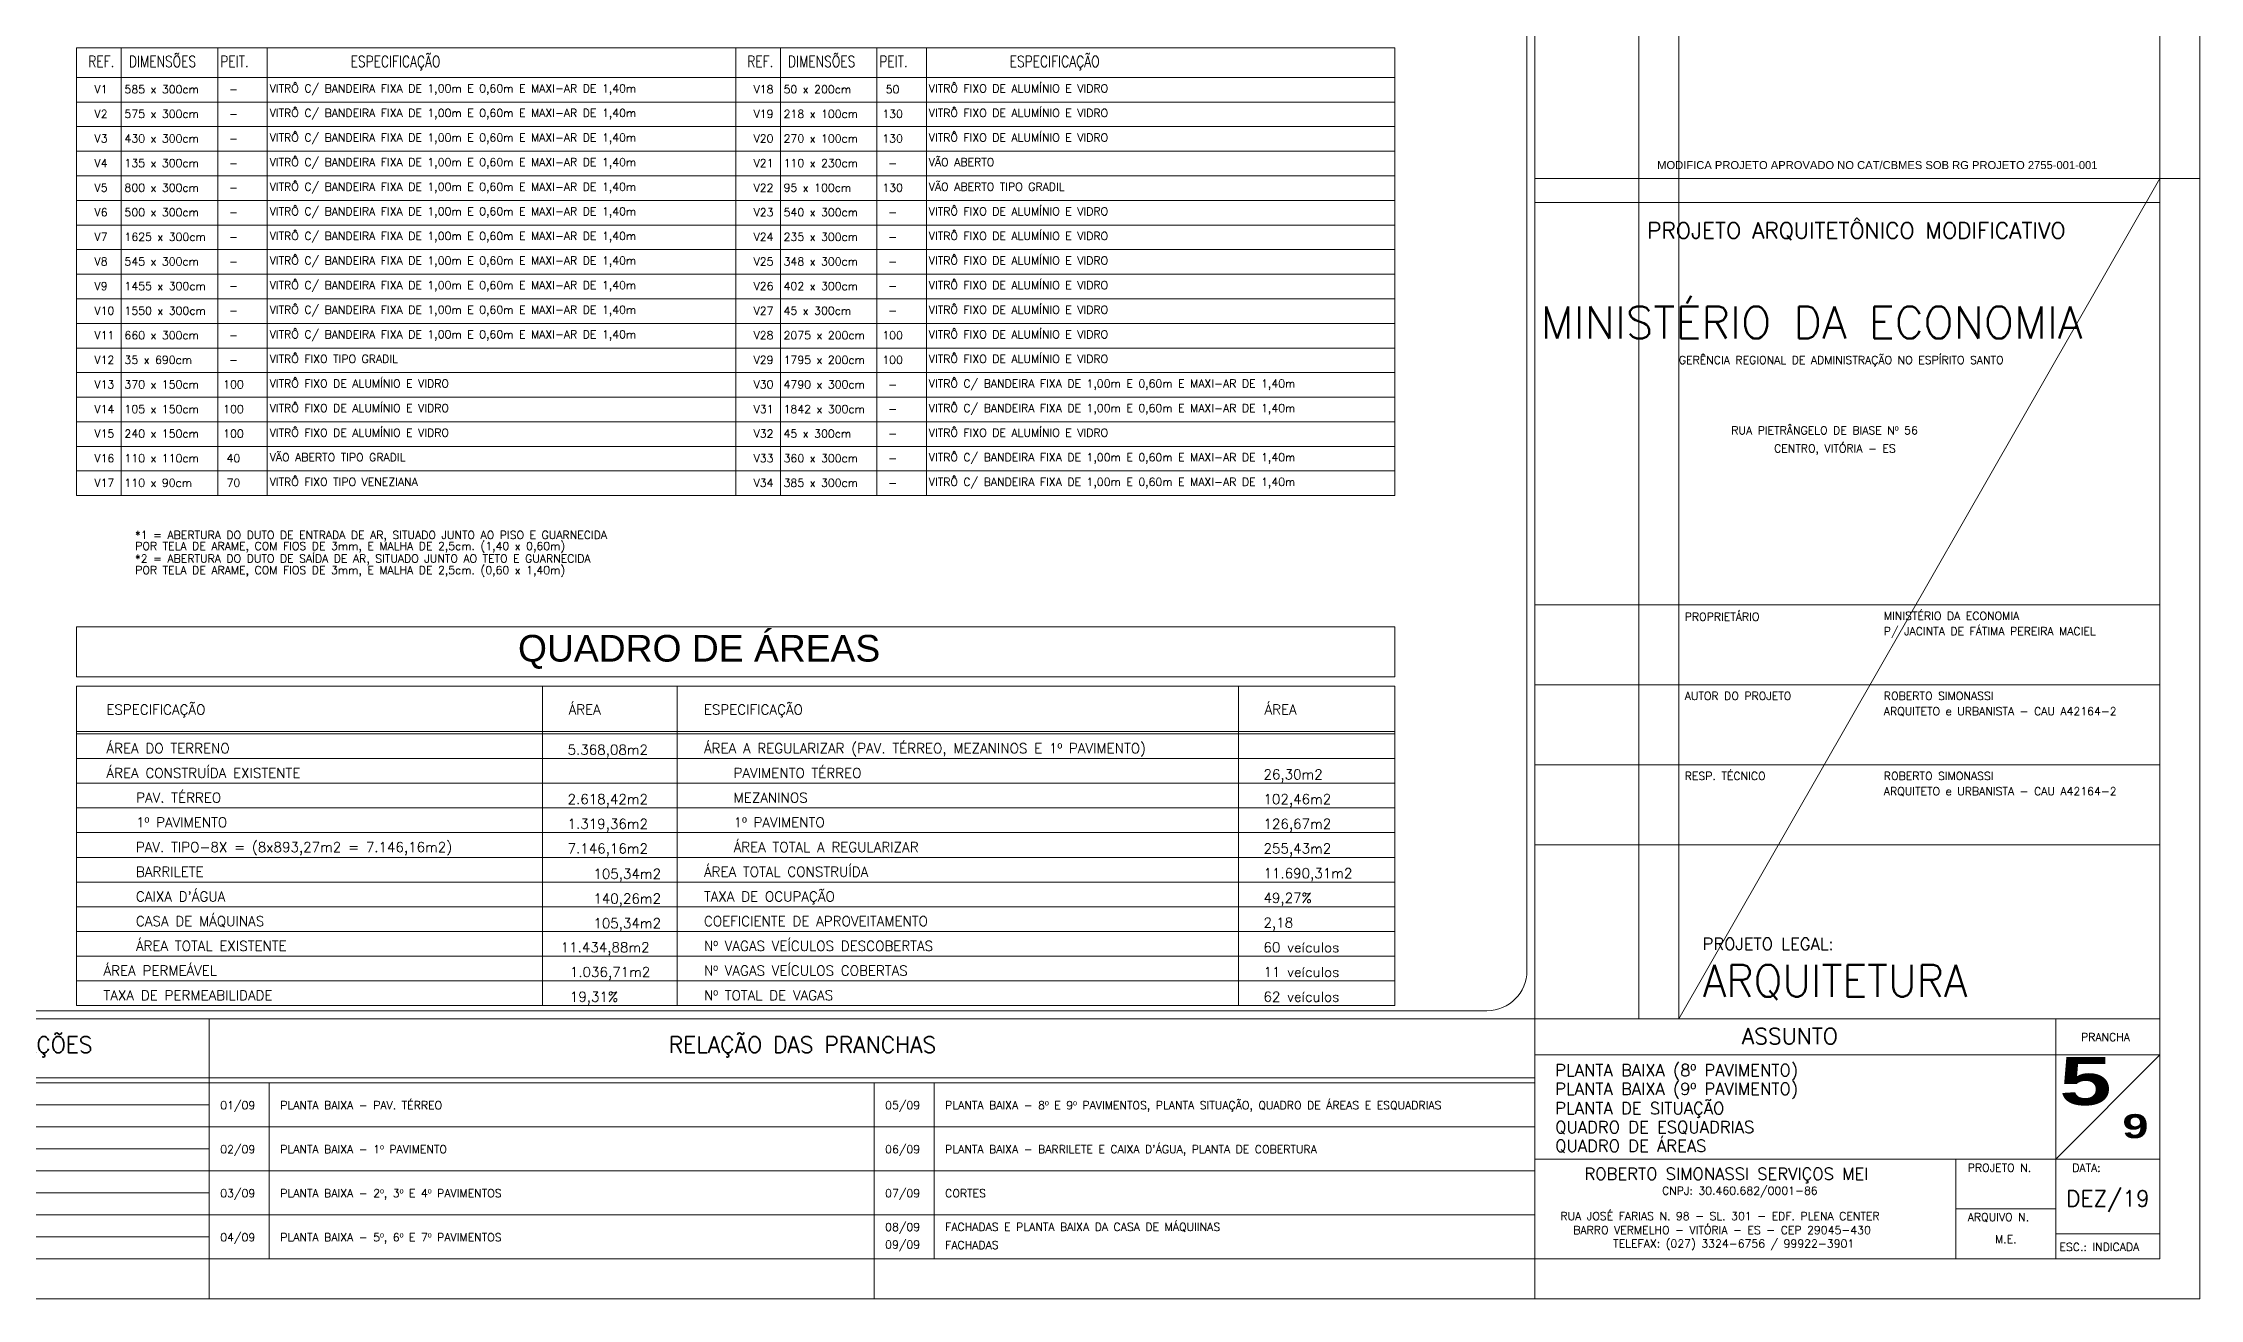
# Model space of a CAD drawing. Header units: millimetres. Extents: x 521 to 1055, y 261 to 520.
# Drawn here: x 728.3 to 782.2, y 348.6 to 380 of the extents above; entities that cross this region are included whole.
import ezdxf
from ezdxf.enums import TextEntityAlignment as Align

# ---------------------------------------------------------------- set-up
doc = ezdxf.new("R2010")
doc.units = ezdxf.units.MM
doc.layers.add('0.1', color=8, linetype='Continuous', lineweight=13)
doc.layers.add('ppci', color=8, linetype='Continuous')
doc.styles.add('80X50', font='romans.shx')
doc.styles.add('ARIAL', font='arial.ttf', dxfattribs={"height": 7.5})
doc.styles.add('ROMANS', font='romans')
doc.styles.add('SANSSERIFBOLD', font='sasb____.pfb', dxfattribs={"width": 1.2, "height": 0.6})
doc.styles.get("Standard").update_dxf_attribs({"font": 'romans.shx'})
doc.styles.add('STYLE1', font='sanss___.ttf')

msp = doc.modelspace()

# ---------------------------------------------------------------- linework, layer by layer
at = {"layer": '0.1', "color": 8}
for p, q in [((765.54805, 432.60294), (765.54805, 348.60294)), ((768.14805, 431.60294), (768.14805, 355.60294)), ((769.14805, 431.60294), (769.14805, 355.60294)), ((729.09463, 379.8609), (762.04633, 379.8609)), ((729.09463, 379.8609), (729.09463, 368.67519)), ((730.21048, 379.8609), (730.21048, 368.67519)), ((732.62067, 379.86453), (732.62067, 368.67519)), ((733.86002, 379.86556), (733.86002, 368.67519)), ((745.57048, 379.8609), (745.57048, 376.91023)), ((745.57048, 379.8609), (745.57048, 368.67519)), ((746.68633, 379.8609), (746.68633, 368.67519)), ((749.09652, 379.86453), (749.09652, 368.67519)), ((750.33587, 379.86556), (750.33587, 368.67519)), ((762.04633, 379.8609), (762.04633, 376.91023)), ((762.04633, 379.8609), (762.04633, 368.67519)), ((729.09463, 379.12323), (762.04633, 379.12323)), ((729.09463, 378.50864), (762.04633, 378.50864)), ((729.09463, 377.89405), (762.04633, 377.89405)), ((729.09463, 377.27946), (762.04633, 377.27946)), ((729.09463, 376.66487), (762.04633, 376.66487)), ((765.54805, 376.60294), (782.16805, 376.60294)), ((781.16805, 376.60294), (769.14805, 355.60294)), ((729.09463, 376.05028), (762.04633, 376.05028)), ((765.54805, 376.00294), (781.16805, 376.00294)), ((729.09463, 375.43569), (762.04633, 375.43569)), ((729.09463, 374.8211), (762.04633, 374.8211)), ((729.09463, 374.20651), (762.04633, 374.20651)), ((729.09463, 373.59192), (762.04633, 373.59192)), ((729.09463, 372.97732), (762.04633, 372.97732)), ((729.09463, 372.36273), (762.04633, 372.36273)), ((729.09463, 371.74814), (762.04633, 371.74814)), ((729.09463, 371.13355), (762.04633, 371.13355)), ((729.09463, 370.51896), (762.04633, 370.51896)), ((729.09463, 369.90437), (762.04633, 369.90437)), ((729.09463, 369.28978), (762.04633, 369.28978)), ((729.09463, 368.67519), (762.04633, 368.67519)), ((765.54805, 365.94851), (781.16805, 365.94851)), ((729.09463, 363.91487), (744.10287, 363.91487)), ((729.09463, 355.93133), (729.09463, 363.91487)), ((740.73798, 363.91487), (740.73798, 355.93133)), ((744.10287, 363.91487), (744.10287, 355.93133)), ((744.10287, 363.91487), (762.04633, 363.91487)), ((758.13354, 363.91487), (758.13354, 355.93133)), ((762.04633, 363.91487), (762.04633, 355.93133)), ((765.54805, 363.94851), (781.16805, 363.94851)), ((729.09463, 362.78318), (744.10287, 362.78318)), ((729.09463, 362.72145), (744.10287, 362.72145)), ((744.10287, 362.78318), (762.04633, 362.78318)), ((744.10287, 362.72145), (762.04633, 362.72145)), ((729.09463, 362.10417), (744.10287, 362.10417)), ((744.10287, 362.10417), (762.04633, 362.10417)), ((765.54805, 361.94851), (781.16805, 361.94851)), ((729.09463, 361.48688), (744.10287, 361.48688)), ((744.10287, 361.48688), (762.04633, 361.48688)), ((729.09463, 360.8696), (744.10287, 360.8696)), ((744.10287, 360.8696), (762.04633, 360.8696)), ((729.09463, 360.25232), (744.10287, 360.25232)), ((744.10287, 360.25232), (762.04633, 360.25232)), ((729.09463, 359.63503), (744.10287, 359.63503)), ((744.10287, 359.63503), (762.04633, 359.63503)), ((765.54805, 359.94851), (781.16805, 359.94851)), ((729.09463, 359.01775), (744.10287, 359.01775)), ((744.10287, 359.01775), (762.04633, 359.01775)), ((729.09463, 358.40046), (744.10287, 358.40046)), ((744.10287, 358.40046), (762.04633, 358.40046)), ((729.09463, 357.78318), (762.04633, 357.78318)), ((729.09463, 357.1659), (762.04633, 357.1659)), ((729.09463, 356.54861), (762.04633, 356.54861)), ((729.09463, 355.93133), (744.10287, 355.93133)), ((744.10287, 355.93133), (762.04633, 355.93133)), ((732.40805, 355.60294), (732.40805, 348.60294)), ((778.56805, 355.60294), (778.56805, 349.60294)), ((765.54805, 354.69712), (781.16805, 354.69712)), ((781.16805, 354.69712), (778.56805, 352.09712)), ((682.54805, 354.12294), (732.40805, 354.12294)), ((682.54805, 354.00294), (732.40805, 354.00294)), ((732.40805, 354.12294), (765.54805, 354.12294)), ((732.40805, 354.00294), (765.54805, 354.00294)), ((733.90805, 354.00294), (733.90805, 349.60294)), ((733.90805, 354.00294), (733.90805, 349.60294)), ((749.02805, 354.00294), (749.02805, 348.60294)), ((750.52805, 354.00294), (750.52805, 349.60294)), ((715.78805, 353.45294), (732.40805, 353.45294)), ((715.78805, 352.90294), (765.54805, 352.90294)), ((715.78805, 352.35294), (732.40805, 352.35294)), ((765.54805, 352.09712), (781.16805, 352.09712)), ((776.06805, 352.09712), (776.06805, 349.60294)), ((715.78805, 351.80294), (765.54805, 351.80294)), ((715.78805, 351.25294), (732.40805, 351.25294)), ((715.78805, 350.70294), (765.54805, 350.70294)), ((776.06805, 350.85003), (778.56805, 350.85003)), ((715.78805, 350.15294), (732.40805, 350.15294)), ((778.56805, 350.22648), (781.16805, 350.22648))]:
    msp.add_line(p, q, dxfattribs=at)
for points in [[(782.16805, 432.60294), (655.96365, 432.60294), (655.96365, 348.60294), (782.16805, 348.60294)], [(658.46365, 349.60294), (658.46365, 431.60294), (781.16805, 431.60294), (781.16805, 349.60294)], [(729.09463, 364.14783), (729.09463, 365.39834), (762.04633, 365.3979), (762.04633, 364.14786)]]:
    msp.add_lwpolyline(points, close=True, dxfattribs=at)
msp.add_lwpolyline([(765.34805, 430.40294, 0.41421356), (764.34805, 431.40294), (659.66365, 431.40294, 0.41421356), (658.66365, 430.40294), (658.66365, 356.80294, 0.41421356), (659.66365, 355.80294), (764.34805, 355.80294, 0.41421356), (765.34805, 356.80294)], format="xyb", close=True, dxfattribs=at)
msp.add_lwpolyline([(658.46365, 355.60294), (781.16805, 355.60294)], dxfattribs=at)

# ---------------------------------------------------------------- texts
at = {"layer": '0.1', "color": 8, "style": 'ROMANS', "width": 0.8}
for s, p in [('REF.', (729.38367, 379.38188)), ('DIMENSÕES', (730.40121, 379.38188)), ('PEIT.', (732.68503, 379.38188)), ('ESPECIFICAÇÃO', (735.9425, 379.38188)), ('REF.', (745.85951, 379.38188)), ('DIMENSÕES', (746.87705, 379.38188)), ('PEIT.', (749.16088, 379.38188)), ('ESPECIFICAÇÃO', (752.41835, 379.38188))]:
    msp.add_text(s, height=0.28, dxfattribs=at).set_placement(p)
at = {"layer": '0.1', "color": 8}
for s, height, style, p in [('VITRÔ C/ BANDEIRA FIXA DE 1,00m E 0,60m E MAXI-AR DE 1,40m', 0.2, '80X50', (733.92012, 378.75045)), ('VITRÔ FIXO DE ALUMÍNIO E VIDRO', 0.2, '80X50', (750.39596, 378.75045)), ('V1', 0.2, '80X50', (729.54047, 378.72733)), ('585 x 300cm', 0.2, '80X50', (730.29097, 378.72733)), ('V18', 0.2, '80X50', (746.01632, 378.72733)), ('50 x 200cm', 0.2, '80X50', (746.76682, 378.72733)), ('V2', 0.2, '80X50', (729.54047, 378.11274)), ('575 x 300cm', 0.2, '80X50', (730.29097, 378.11274)), ('VITRÔ C/ BANDEIRA FIXA DE 1,00m E 0,60m E MAXI-AR DE 1,40m', 0.2, '80X50', (733.92012, 378.13586)), ('V19', 0.2, '80X50', (746.01632, 378.11274)), ('218 x 100cm', 0.2, '80X50', (746.76682, 378.11274)), ('VITRÔ FIXO DE ALUMÍNIO E VIDRO', 0.2, '80X50', (750.39596, 378.13586)), ('V3', 0.2, '80X50', (729.54047, 377.49815)), ('430 x 300cm', 0.2, '80X50', (730.29097, 377.49815)), ('VITRÔ C/ BANDEIRA FIXA DE 1,00m E 0,60m E MAXI-AR DE 1,40m', 0.2, '80X50', (733.92012, 377.52127)), ('V20', 0.2, '80X50', (746.01632, 377.49815)), ('270 x 100cm', 0.2, '80X50', (746.76682, 377.49815)), ('VITRÔ FIXO DE ALUMÍNIO E VIDRO', 0.2, '80X50', (750.39596, 377.52127)), ('V4', 0.2, '80X50', (729.54047, 376.88356)), ('135 x 300cm', 0.2, '80X50', (730.29097, 376.88356)), ('VITRÔ C/ BANDEIRA FIXA DE 1,00m E 0,60m E MAXI-AR DE 1,40m', 0.2, '80X50', (733.92012, 376.90668)), ('V21', 0.2, '80X50', (746.01632, 376.88356)), ('110 x 230cm', 0.2, '80X50', (746.76682, 376.88356)), ('VÃO ABERTO', 0.2, '80X50', (750.39596, 376.90668)), ('V5', 0.2, '80X50', (729.54047, 376.26897)), ('800 x 300cm', 0.2, '80X50', (730.29097, 376.26897)), ('VITRÔ C/ BANDEIRA FIXA DE 1,00m E 0,60m E MAXI-AR DE 1,40m', 0.2, '80X50', (733.92012, 376.29209)), ('V22', 0.2, '80X50', (746.01632, 376.26897)), ('95 x 100cm', 0.2, '80X50', (746.76682, 376.26897)), ('VÃO ABERTO TIPO GRADIL', 0.2, '80X50', (750.39596, 376.29209)), ('V6', 0.2, '80X50', (729.54047, 375.65438)), ('500 x 300cm', 0.2, '80X50', (730.29097, 375.65438)), ('VITRÔ C/ BANDEIRA FIXA DE 1,00m E 0,60m E MAXI-AR DE 1,40m', 0.2, '80X50', (733.92012, 375.6775)), ('V23', 0.2, '80X50', (746.01632, 375.65438)), ('540 x 300cm', 0.2, '80X50', (746.76682, 375.65438)), ('VITRÔ FIXO DE ALUMÍNIO E VIDRO', 0.2, '80X50', (750.39596, 375.6775)), ('V7', 0.2, '80X50', (729.54047, 375.03979)), ('1625 x 300cm', 0.2, '80X50', (730.29097, 375.03979)), ('VITRÔ C/ BANDEIRA FIXA DE 1,00m E 0,60m E MAXI-AR DE 1,40m', 0.2, '80X50', (733.92012, 375.06291)), ('V24', 0.2, '80X50', (746.01632, 375.03979)), ('235 x 300cm', 0.2, '80X50', (746.76682, 375.03979)), ('VITRÔ FIXO DE ALUMÍNIO E VIDRO', 0.2, '80X50', (750.39596, 375.06291)), ('VITRÔ C/ BANDEIRA FIXA DE 1,00m E 0,60m E MAXI-AR DE 1,40m', 0.2, '80X50', (733.92012, 374.44832)), ('VITRÔ FIXO DE ALUMÍNIO E VIDRO', 0.2, '80X50', (750.39596, 374.44832)), ('V8', 0.2, '80X50', (729.54047, 374.4252)), ('545 x 300cm', 0.2, '80X50', (730.29097, 374.4252)), ('V25', 0.2, '80X50', (746.01632, 374.4252)), ('348 x 300cm', 0.2, '80X50', (746.76682, 374.4252)), ('V9', 0.2, '80X50', (729.54047, 373.81061)), ('1455 x 300cm', 0.2, '80X50', (730.29097, 373.81061)), ('VITRÔ C/ BANDEIRA FIXA DE 1,00m E 0,60m E MAXI-AR DE 1,40m', 0.2, '80X50', (733.92012, 373.83373)), ('V26', 0.2, '80X50', (746.01632, 373.81061)), ('402 x 300cm', 0.2, '80X50', (746.76682, 373.81061)), ('VITRÔ FIXO DE ALUMÍNIO E VIDRO', 0.2, '80X50', (750.39596, 373.83373)), ('V10', 0.2, '80X50', (729.54047, 373.19602)), ('1550 x 300cm', 0.2, '80X50', (730.29097, 373.19602)), ('VITRÔ C/ BANDEIRA FIXA DE 1,00m E 0,60m E MAXI-AR DE 1,40m', 0.2, '80X50', (733.92012, 373.21914)), ('V27', 0.2, '80X50', (746.01632, 373.19602)), ('45 x 300cm', 0.2, '80X50', (746.76682, 373.19602)), ('VITRÔ FIXO DE ALUMÍNIO E VIDRO', 0.2, '80X50', (750.39596, 373.21914)), ('V11', 0.2, '80X50', (729.54047, 372.58143)), ('660 x 300cm', 0.2, '80X50', (730.29097, 372.58143)), ('VITRÔ C/ BANDEIRA FIXA DE 1,00m E 0,60m E MAXI-AR DE 1,40m', 0.2, '80X50', (733.92012, 372.60454)), ('V28', 0.2, '80X50', (746.01632, 372.58143)), ('2075 x 200cm', 0.2, '80X50', (746.76682, 372.58143)), ('VITRÔ FIXO DE ALUMÍNIO E VIDRO', 0.2, '80X50', (750.39596, 372.60454)), ('V12', 0.2, '80X50', (729.54047, 371.96684)), ('35 x 690cm', 0.2, '80X50', (730.29097, 371.96684)), ('VITRÔ FIXO TIPO GRADIL', 0.2, '80X50', (733.92012, 371.98995)), ('V29', 0.2, '80X50', (746.01632, 371.96684)), ('1795 x 200cm', 0.2, '80X50', (746.76682, 371.96684)), ('VITRÔ FIXO DE ALUMÍNIO E VIDRO', 0.2, '80X50', (750.39596, 371.98995)), ('V13', 0.2, '80X50', (729.54047, 371.35224)), ('370 x 150cm', 0.2, '80X50', (730.29097, 371.35224)), ('VITRÔ FIXO DE ALUMÍNIO E VIDRO', 0.2, '80X50', (733.92012, 371.37536)), ('V30', 0.2, '80X50', (746.01632, 371.35224)), ('4790 x 300cm', 0.2, '80X50', (746.76682, 371.35224)), ('VITRÔ C/ BANDEIRA FIXA DE 1,00m E 0,60m E MAXI-AR DE 1,40m', 0.2, '80X50', (750.39596, 371.37536)), ('V14', 0.2, '80X50', (729.54047, 370.73765)), ('105 x 150cm', 0.2, '80X50', (730.29097, 370.73765)), ('VITRÔ FIXO DE ALUMÍNIO E VIDRO', 0.2, '80X50', (733.92012, 370.76077)), ('V31', 0.2, '80X50', (746.01632, 370.73765)), ('1842 x 300cm', 0.2, '80X50', (746.76682, 370.73765)), ('VITRÔ C/ BANDEIRA FIXA DE 1,00m E 0,60m E MAXI-AR DE 1,40m', 0.2, '80X50', (750.39596, 370.76077)), ('VITRÔ FIXO DE ALUMÍNIO E VIDRO', 0.2, '80X50', (733.92012, 370.14618)), ('VITRÔ FIXO DE ALUMÍNIO E VIDRO', 0.2, '80X50', (750.39596, 370.14618)), ('V15', 0.2, '80X50', (729.54047, 370.12306)), ('240 x 150cm', 0.2, '80X50', (730.29097, 370.12306)), ('V32', 0.2, '80X50', (746.01632, 370.12306)), ('45 x 300cm', 0.2, '80X50', (746.76682, 370.12306)), ('V16', 0.2, '80X50', (729.54047, 369.50847)), ('110 x 110cm', 0.2, '80X50', (730.29097, 369.50847)), ('VÃO ABERTO TIPO GRADIL', 0.2, '80X50', (733.92012, 369.53159)), ('V33', 0.2, '80X50', (746.01632, 369.50847)), ('360 x 300cm', 0.2, '80X50', (746.76682, 369.50847)), ('VITRÔ C/ BANDEIRA FIXA DE 1,00m E 0,60m E MAXI-AR DE 1,40m', 0.2, '80X50', (750.39596, 369.53159)), ('V17', 0.2, '80X50', (729.54047, 368.89388)), ('110 x 90cm', 0.2, '80X50', (730.29097, 368.89388)), ('VITRÔ FIXO TIPO VENEZIANA', 0.2, '80X50', (733.92012, 368.917)), ('V34', 0.2, '80X50', (746.01632, 368.89388)), ('385 x 300cm', 0.2, '80X50', (746.76682, 368.89388)), ('VITRÔ C/ BANDEIRA FIXA DE 1,00m E 0,60m E MAXI-AR DE 1,40m', 0.2, '80X50', (750.39596, 368.917)), ('*1 = ABERTURA DO DUTO DE ENTRADA DE AR, SITUADO JUNTO AO PISO E GUARNECIDA', 0.2, '80X50', (730.55863, 367.59146)), ('*2 = ABERTURA DO DUTO DE SAÍDA DE AR, SITUADO JUNTO AO TETO E GUARNECIDA', 0.2, '80X50', (730.55863, 367.00055)), ('POR TELA DE ARAME, COM FIOS DE 3mm, E MALHA DE 2,5cm. (1,40 x 0,60m)', 0.2, '80X50', (730.55863, 367.31514)), ('POR TELA DE ARAME, COM FIOS DE 3mm, E MALHA DE 2,5cm. (0,60 x 1,40m)', 0.2, '80X50', (730.55863, 366.71285)), ('PROPRIETÁRIO', 0.2, 'ROMANS', (769.29036, 365.54851)), ('MINISTÉRIO DA ECONOMIA', 0.2, 'ROMANS', (774.26814, 365.56903)), ('P/ JACINTA DE FÁTIMA PEREIRA MACIEL', 0.2, 'ROMANS', (774.26814, 365.18627)), ('ESPECIFICAÇÃO', 0.2469136, '80X50', (729.8369, 363.20569)), ('ÁREA', 0.246914, '80X50', (741.39229, 363.20569)), ('ESPECIFICAÇÃO', 0.2469136, '80X50', (744.77272, 363.20569)), ('ÁREA', 0.246914, '80X50', (758.78785, 363.20569)), ('AUTOR DO PROJETO', 0.2, 'ROMANS', (769.29036, 363.56903)), ('ARQUITETO e URBANISTA - CAU A42164-2', 0.2, 'ROMANS', (774.26814, 363.18627)), ('ROBERTO SIMONASSI', 0.2, 'ROMANS', (774.26814, 363.56903)), ('ÁREA DO TERRENO', 0.2469136, '80X50', (729.8403, 362.23804)), ('5.368,08m2', 0.246914, '80X50', (741.36666, 362.20183)), ('ÁREA A REGULARIZAR (PAV. TÉRREO, MEZANINOS E 1º PAVIMENTO)', 0.2469136, '80X50', (744.77612, 362.23804)), ('ÁREA CONSTRUÍDA EXISTENTE', 0.2469136, '80X50', (729.8403, 361.62075)), ('PAVIMENTO TÉRREO', 0.2469136, '80X50', (745.51691, 361.62075)), ('26,30m2', 0.246914, '80X50', (758.76222, 361.58454)), ('RESP. TÉCNICO', 0.2, 'ROMANS', (769.29036, 361.56903)), ('ROBERTO SIMONASSI', 0.2, 'ROMANS', (774.26814, 361.56903)), ('PAV. TÉRREO', 0.2469136, '80X50', (730.5811, 361.00347)), ('2.618,42m2', 0.246914, '80X50', (741.36666, 360.96726)), ('MEZANINOS', 0.246914, '80X50', (745.51691, 361.00347)), ('102,46m2', 0.246914, '80X50', (758.76222, 360.96726)), ('ARQUITETO e URBANISTA - CAU A42164-2', 0.2, 'ROMANS', (774.26814, 361.18627)), ('1º PAVIMENTO', 0.2469136, '80X50', (730.5811, 360.38619)), ('1.319,36m2', 0.246914, '80X50', (741.36666, 360.34997)), ('1º PAVIMENTO', 0.2469136, '80X50', (745.51691, 360.38619)), ('126,67m2', 0.246914, '80X50', (758.76222, 360.34997)), ('PAV. TIPO-8X = (8x893,27m2 = 7.146,16m2)', 0.2469136, '80X50', (730.57703, 359.7689)), ('7.146,16m2', 0.246914, '80X50', (741.36666, 359.73269)), ('ÁREA TOTAL A REGULARIZAR', 0.2469136, '80X50', (745.51691, 359.7689)), ('255,43m2', 0.246914, '80X50', (758.76222, 359.73269)), ('BARRILETE', 0.246914, '80X50', (730.57703, 359.15162)), ('105,34m2', 0.246914, '80X50', (742.01074, 359.10009)), ('ÁREA TOTAL CONSTRUÍDA', 0.2469136, '80X50', (744.77612, 359.15162)), ('11.690,31m2', 0.2469136, '80X50', (758.76222, 359.11541)), ("CAIXA D'ÁGUA", 0.2469136, '80X50', (730.57703, 358.53433)), ('140,26m2', 0.246914, '80X50', (742.01074, 358.4828)), ('TAXA DE OCUPAÇÃO', 0.2469136, '80X50', (744.77612, 358.53433)), ('49,27%%%', 0.246914, '80X50', (758.76222, 358.49812)), ('CASA DE MÁQUINAS', 0.2469136, '80X50', (730.57703, 357.91705)), ('105,34m2', 0.246914, '80X50', (742.01074, 357.86552)), ('COEFICIENTE DE APROVEITAMENTO', 0.2469136, '80X50', (744.77612, 357.91705)), ('2,18', 0.246914, '80X50', (758.76222, 357.88084)), ('ÁREA TOTAL EXISTENTE', 0.2469136, '80X50', (730.57703, 357.29977)), ('11.434,88m2', 0.2469136, '80X50', (741.19353, 357.26355)), ('Nº VAGAS VEÍCULOS DESCOBERTAS', 0.2469136, '80X50', (744.77612, 357.29977)), ('60 veículos', 0.2469136, '80X50', (758.76222, 357.26355)), ('PROJETO LEGAL:', 0.3, 'ROMANS', (769.73694, 357.32124)), ('ÁREA PERMEÁVEL', 0.2469136, '80X50', (729.76788, 356.68248)), ('1.036,71m2', 0.246914, '80X50', (741.42346, 356.64627)), ('Nº VAGAS VEÍCULOS COBERTAS', 0.2469136, '80X50', (744.77612, 356.68248)), ('11 veículos', 0.2469136, '80X50', (758.76222, 356.64627)), ('TAXA DE PERMEABILIDADE', 0.2469136, '80X50', (729.76788, 356.0652)), ('19,31%%%', 0.246914, '80X50', (741.42346, 356.02899)), ('Nº TOTAL DE VAGAS', 0.2469136, '80X50', (744.77612, 356.0652)), ('62 veículos', 0.2469136, '80X50', (758.76222, 356.02899)), ('ASSUNTO', 0.4, 'ROMANS', (770.72126, 354.96705)), ('MODIFICAÇÕES', 0.4, 'ROMANS', (725.68674, 354.75456)), ('RELAÇÃO DAS PRANCHAS', 0.4, 'ROMANS', (743.89746, 354.75456)), ('PRANCHA', 0.2, 'ROMANS', (779.19594, 355.04435)), ('PLANTA BAIXA (8º PAVIMENTO)', 0.3, 'ROMANS', (766.05249, 354.1664)), ('PLANTA BAIXA (9º PAVIMENTO)', 0.3, 'ROMANS', (766.05249, 353.69849)), ('01/09', 0.2, '80X50', (732.68467, 353.34115)), ('PLANTA BAIXA - PAV. TÉRREO', 0.2, '80X50', (734.18467, 353.34115)), ('05/09', 0.2, '80X50', (749.30467, 353.34115)), ('PLANTA BAIXA - 8º E 9º PAVIMENTOS, PLANTA SITUAÇÃO, QUADRO DE ÁREAS E ESQUADRIAS', 0.2, '80X50', (750.80467, 353.34115)), ('PLANTA DE SITUAÇÃO', 0.3, 'ROMANS', (766.05249, 353.21387)), ('QUADRO DE ESQUADRIAS', 0.3, 'ROMANS', (766.05249, 352.74597)), ('QUADRO DE ÁREAS', 0.3, 'ROMANS', (766.05249, 352.27806)), ('02/09', 0.2, '80X50', (732.68467, 352.24115)), ('PLANTA BAIXA - 1º PAVIMENTO', 0.2, '80X50', (734.18467, 352.24115)), ('06/09', 0.2, '80X50', (749.30467, 352.24115)), ("PLANTA BAIXA - BARRILETE E CAIXA D'ÁGUA, PLANTA DE COBERTURA", 0.2, '80X50', (750.80467, 352.24115)), ('ROBERTO SIMONASSI SERVIÇOS MEI', 0.3, 'ROMANS', (766.78432, 351.57568)), ('PROJETO N.', 0.2, 'ROMANS', (776.36512, 351.779)), ('DATA:', 0.2, 'ROMANS', (778.97818, 351.779)), ('03/09', 0.2, '80X50', (732.68467, 351.14115)), ('PLANTA BAIXA - 2º, 3º E 4º PAVIMENTOS', 0.2, '80X50', (734.18467, 351.14115)), ('07/09', 0.2, '80X50', (749.30467, 351.14115)), ('CORTES', 0.2, '80X50', (750.80467, 351.14115)), ('CNPJ: 30.460.682/0001-86', 0.2, 'ROMANS', (768.7236, 351.20586)), ('08/09', 0.2, '80X50', (749.30467, 350.29785)), ('FACHADAS E PLANTA BAIXA DA CASA DE MÁQUIINAS', 0.2, '80X50', (750.80467, 350.29977)), ('RUA JOSÉ FARIAS N. 98 - SL. 301 - EDF. PLENA CENTER', 0.2, 'ROMANS', (766.18361, 350.57179)), ('BARRO VERMELHO - VITÓRIA - ES - CEP 29045-430', 0.2, 'ROMANS', (766.50415, 350.22118)), ('ARQUIVO N.', 0.2, 'ROMANS', (776.36512, 350.54713)), ('04/09', 0.2, '80X50', (732.68467, 350.04115)), ('PLANTA BAIXA - 5º, 6º E 7º PAVIMENTOS', 0.2, '80X50', (734.18467, 350.04115)), ('09/09', 0.2, '80X50', (749.30467, 349.85876)), ('FACHADAS', 0.2, '80X50', (750.80467, 349.84763)), ('TELEFAX: (027) 3324-6756 / 99922-3901', 0.2, 'ROMANS', (767.50306, 349.88349)), ('ESC.: INDICADA', 0.2, 'ROMANS', (778.65763, 349.79963))]:
    msp.add_text(s, height=height, dxfattribs=dict(at, style=style)).set_placement(p)
at = {"layer": '0.1', "color": 8, "style": '80X50'}
for s, p in [('-', (733.01526, 378.72733)), ('50', (749.49111, 378.72733)), ('-', (733.01526, 378.11274)), ('130', (749.49111, 378.11274)), ('-', (733.01526, 377.49815)), ('130', (749.49111, 377.49815)), ('-', (733.01526, 376.88356)), ('-', (749.49111, 376.88356)), ('-', (733.01526, 376.26897)), ('130', (749.49111, 376.26897)), ('-', (733.01526, 375.65438)), ('-', (749.49111, 375.65438)), ('-', (733.01526, 375.03979)), ('-', (749.49111, 375.03979)), ('-', (733.01526, 374.4252)), ('-', (749.49111, 374.4252)), ('-', (733.01526, 373.81061)), ('-', (749.49111, 373.81061)), ('-', (733.01526, 373.19602)), ('-', (749.49111, 373.19602)), ('-', (733.01526, 372.58143)), ('100', (749.49111, 372.58143)), ('-', (733.01526, 371.96684)), ('100', (749.49111, 371.96684)), ('100', (733.01526, 371.35224)), ('100', (733.01526, 370.73765)), ('-', (749.49111, 371.35224)), ('-', (749.49111, 370.73765)), ('100', (733.01526, 370.12306)), ('-', (749.49111, 370.12306)), ('40', (733.01526, 369.50847)), ('-', (749.49111, 369.50847)), ('70', (733.01526, 368.89388)), ('-', (749.49111, 368.89388))]:
    msp.add_text(s, height=0.2, dxfattribs=at).set_placement(p, align=Align.CENTER)
at = {"layer": '0.1', "color": 8}
for s, height, p in [('PROJETO ARQUITETÔNICO MODIFICATIVO', 0.4, (768.35137, 375.09869)), ('MINISTÉRIO DA ECONOMIA', 0.8, (765.69459, 372.60105)), ('GERÊNCIA REGIONAL DE ADMINISTRAÇÃO NO ESPÍRITO SANTO', 0.2, (769.14443, 371.96304)), ('RUA PIETRÂNGELO DE BIASE Nº 56', 0.2, (770.45456, 370.20495)), ('CENTRO, VITÓRIA - ES', 0.2, (771.52457, 369.75267))]:
    msp.add_text(s, height=height, dxfattribs=at).set_placement(p)
at = {"layer": '0.1', "color": 8, "linetype": 'Continuous', "style": 'ARIAL'}
msp.add_text('QUADRO DE ÁREAS', height=0.6666667, dxfattribs=at).set_placement((740.12722, 364.52703))
at = {"layer": '0.1', "color": 8}
for tag, p, height, style, width in [('ARQUITETURA', (769.74589, 356.15303), 0.8, 'ROMANS', 0.95), ('5', (778.65652, 353.44724), 1.2, 'SANSSERIFBOLD', 1.4), ('9', (780.23183, 352.61821), 0.6, 'SANSSERIFBOLD', 1.4)]:
    msp.add_attdef(tag, p, '', height=height, dxfattribs=dict(at, style=style, width=width))
at = {"layer": '0.1', "color": 8, "style": 'ROMANS'}
for tag, height, p in [('DEZ/19', 0.4, (779.86805, 350.91165)), ('M.E.', 0.2, (777.31805, 349.99586))]:
    msp.add_attdef(tag, text='', height=height, dxfattribs=at).set_placement(p, align=Align.CENTER)
at = {"layer": 'ppci', "color": 10, "style": 'STYLE1'}
msp.add_text('MODIFICA PROJETO APROVADO NO CAT/CBMES SOB RG PROJETO 2755-001-001', height=0.2, dxfattribs=at).set_placement((768.60243, 376.83448))

doc.saveas('drawing.dxf')
